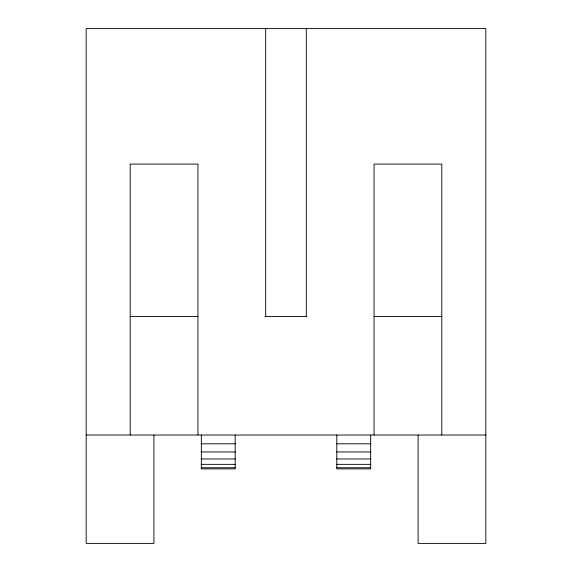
<?xml version="1.0" encoding="UTF-8"?>
<svg xmlns="http://www.w3.org/2000/svg" width="572" height="572" viewBox="0 0 572 572"><rect width="100%" height="100%" fill="white"/><g stroke="black" fill="none" stroke-linecap="round" stroke-linejoin="round"><path stroke-width="0.86" d="M130.209 316.48L198.055 316.48M265.022 316.48L306.978 316.48M373.945 316.48L441.791 316.48M86.179 435.02L485.821 435.02M201.33 443.786L235.199 443.786M336.801 443.786L370.67 443.786M201.33 451.959L235.199 451.959M336.801 451.959L370.67 451.959M201.33 458.973L235.199 458.973M336.801 458.973L370.67 458.973M201.33 464.35L235.199 464.35M336.801 464.35L370.67 464.35M201.33 467.739L235.199 467.739M336.801 467.739L370.67 467.739M441.791 435.02L441.791 164.071L374.059 164.071L374.059 435.02M418.089 435.02L418.089 543.4L485.821 543.4L485.821 28.6L86.179 28.6L86.179 543.4L153.911 543.4L153.911 435.02M370.67 435.02L370.67 468.89L336.801 468.89L336.801 435.02M306.32 28.6L306.32 316.48M265.68 28.6L265.68 316.48M235.199 435.02L235.199 468.89L201.33 468.89L201.33 435.02M197.941 435.02L197.941 164.071L130.209 164.071L130.209 435.02"/></g></svg>
